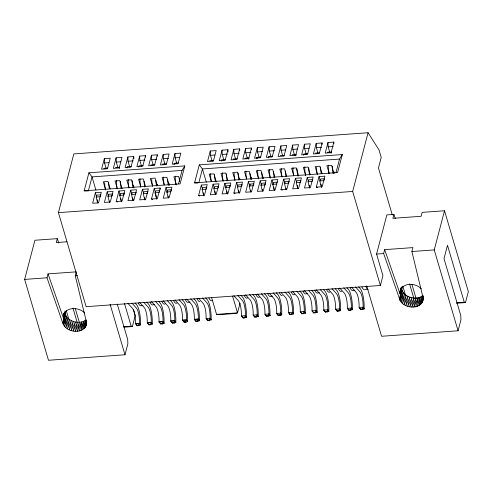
<?xml version="1.0" encoding="UTF-8"?>
<svg xmlns="http://www.w3.org/2000/svg" width="493" height="493" viewBox="0 0 493 493"><rect width="100%" height="100%" fill="white"/><g stroke="black" fill="none" stroke-linecap="round" stroke-linejoin="round"><path stroke-width="0.74" d="M76.119 272.5L75.263 275.766L86.312 321.454C87.766 333.946 68.003 333.983 63.517 324.714L63.825 319.236L65.717 311.145M401.924 287.431L401.653 289.514L403.311 292.682L400.131 300.477L383.634 253.556L384.663 249.643L412.906 247.609L411.883 251.522L422.932 297.217C424.387 309.709 404.624 309.74 400.131 300.477L400.445 294.993L402.337 286.908M86.3 320.265L83.995 328.689L85.086 320.629L82.602 329.706L83.434 321.454L81.573 322.021L80.975 330.495L83.434 321.454L86.022 319.92M422.92 296.028L420.615 304.452L421.706 296.385L419.223 305.469L420.054 297.217L418.193 297.784L417.596 306.258L420.054 297.217L422.643 295.683M65.304 311.668L65.033 313.758L63.437 317.634L63.825 319.236L62.796 323.149L63.517 324.714L66.691 316.919L65.033 313.758L65.68 315.945M86.367 320.284L85.11 327.481L86.454 322.539M422.988 296.046L421.731 303.244L423.265 297.593M119.251 168.581L119.497 167.219L115.498 167.509M127.021 168.021L127.268 166.659L131.267 166.375M138.792 167.17L139.038 165.814L143.038 165.525M174.097 164.631L174.343 163.269L178.349 162.98M221.178 161.242L221.425 159.88L225.43 159.59M248.719 159.257L248.965 157.896L244.966 158.185M256.489 158.697L256.736 157.341L260.735 157.051M268.26 157.852L268.506 156.491L272.506 156.201M295.8 155.868L296.046 154.506L292.047 154.796M303.571 155.307L303.817 153.945L307.817 153.662M331.111 153.323L331.358 151.967L327.358 152.251M86.528 323.272L85.918 326.113L86.485 323.981M423.302 298.327L422.538 301.876L423.296 299.035M63.517 324.714L65.692 315.372L63.825 319.236L48.043 273.88L76.286 271.846M400.131 300.477L402.313 291.135L400.445 294.993L399.416 298.912M401.32 287.382L400.02 291.807L400.445 294.993L384.663 249.643M65.045 311.101L63.437 317.634L64.096 313.073L63.714 314.516C67.202 306.35 79.342 307.312 84.722 313M401.666 286.858L400.057 293.397L401.653 289.514L402.3 291.702M64.145 313.129L63.4 316.05L64.472 312.476M400.766 288.892L400.02 291.807L401.308 287.524M117.235 304.027L127.687 339.492L127.866 343.8L124.988 354.763L48.487 360.266L24.65 279.408L34.923 240.257L57.287 238.649L58.784 242.969M395.404 218.726L393.907 214.412L386.845 214.917L376.572 254.068L382.944 275.692L380.38 285.478L86.127 306.671L58.414 212.643L73.821 153.921L368.068 132.734L379.018 149.897L381.237 157.421L378.464 167.99L392.317 215.003M62.796 323.149L47.014 277.799L48.043 273.88M57.287 238.649L56.257 242.562L66.943 241.792M84.174 190.816L88.9 172.809L184.826 165.901L180.099 183.907L84.174 190.816L88.327 190.994M88.518 190.255L92.025 176.901L88.9 172.809M95.402 192.695L92.629 203.264L98.514 202.845L101.287 192.27L95.402 192.695L96.591 196.725M104.337 158.635L101.564 169.204L107.449 168.785L110.222 158.21L104.337 158.635L104.516 162.943L106.007 168.002M107.172 191.851L104.399 202.42L110.284 201.994L113.057 191.426L107.172 191.851L108.361 195.875M116.108 157.791L113.335 168.359L119.22 167.934L121.993 157.366L116.108 157.791L116.286 162.098L117.778 167.152M116.169 201.569L118.942 191.001L124.828 190.575L122.054 201.15L116.169 201.569L117.377 201.964M127.878 156.94L125.105 167.509L130.99 167.09L133.763 156.515L127.878 156.94L128.057 161.248L129.764 167.028M130.713 190.156L127.94 200.725L133.825 200.3L136.598 189.731L130.713 190.156L131.902 194.18M139.648 156.09L136.875 166.665L142.76 166.24L145.534 155.671L139.648 156.09L139.827 160.404L141.534 166.178M142.483 189.306L139.71 199.875L145.595 199.455L148.368 188.881L142.483 189.306L143.673 193.336M151.419 155.246L148.646 165.814L154.531 165.389L157.304 154.82L151.419 155.246L151.597 159.553L153.089 164.613M152.688 199.425L151.48 199.03L154.254 188.455L160.139 188.036L160.533 189.38M163.189 154.395L160.416 164.97L166.301 164.545L169.074 153.976L163.189 154.395L163.368 158.709L165.069 164.483M160.139 188.036L157.366 198.605L151.48 199.03M166.024 187.611L163.251 198.18L169.136 197.761L171.909 187.186L166.024 187.611L167.41 192.313M174.96 153.551L172.186 164.12L178.072 163.694L180.845 153.126L174.96 153.551L175.138 157.859L176.839 163.639M123.989 327.179L132.383 326.569L135.261 315.612L133.535 309.758M178.558 183.772L182.065 170.418L184.826 165.901M194.575 182.866L199.301 164.859L342.308 154.562L337.582 172.568L194.575 182.866L198.038 183.02M198.919 182.305L202.426 168.951L199.301 164.859M198.562 195.641L201.335 185.066L207.22 184.647L204.447 195.216L198.562 195.641L199.764 196.029M210.271 151.006L207.498 161.581L213.383 161.156L216.156 150.587L210.271 151.006L210.449 155.313L212.15 161.094M213.105 184.222L210.332 194.79L216.217 194.365L218.991 183.797L213.105 184.222L214.289 188.252M222.041 150.162L219.268 160.73L225.153 160.305L227.926 149.736L222.041 150.162L222.22 154.469L223.921 160.25M224.87 183.371L222.096 193.946L227.982 193.521L230.755 182.952L224.87 183.371L226.059 187.402M233.805 149.311L231.032 159.886L236.917 159.461L239.69 148.892L233.805 149.311L233.99 153.619L235.475 158.678M233.867 193.096L236.64 182.527L242.525 182.102L239.752 192.671L233.867 193.096L235.075 193.49M245.576 148.467L242.802 159.036L248.688 158.61L251.461 148.042L245.576 148.467L245.76 152.775L247.461 158.555M248.41 181.677L245.637 192.252L251.522 191.826L254.296 181.258L248.41 181.677L249.797 186.379M257.346 147.617L254.573 158.191L260.458 157.766L263.231 147.191L257.346 147.617L257.525 151.924L259.232 157.705M260.181 180.832L257.408 191.401L263.293 190.976L266.066 180.407L260.181 180.832L261.567 185.534M269.116 146.772L266.343 157.341L272.228 156.916L275.002 146.347L269.116 146.772L269.295 151.08L271.002 156.86M271.951 179.982L269.178 190.557L275.063 190.132L277.836 179.557L271.951 179.982L273.14 184.012M280.887 145.922L278.114 156.491L283.999 156.071L286.772 145.497L280.887 145.922L281.065 150.229L282.557 155.289M240.029 303.244L237.509 312.858L235.771 313.462L220.71 314.546L216.556 314.368L211.626 297.636M280.948 189.706L283.721 179.138L289.607 178.712L286.834 189.281L280.948 189.706L282.156 190.101M292.657 145.078L289.884 155.646L295.769 155.221L298.542 144.652L292.657 145.078L292.836 149.385L294.543 155.166M295.492 178.287L292.719 188.856L298.604 188.437L301.377 177.862L295.492 178.287L296.681 182.318M304.428 144.227L301.654 154.796L307.54 154.377L310.313 143.802L304.428 144.227L304.606 148.535L306.313 154.315M307.262 177.443L304.489 188.012L310.374 187.586L313.147 177.018L307.262 177.443L308.452 181.473M316.198 143.383L313.425 153.952L319.31 153.526L322.083 142.958L316.198 143.383L316.377 147.69L317.868 152.744M316.26 187.161L319.033 176.593L324.918 176.167L322.145 186.742L316.26 187.161L317.467 187.556M327.968 142.532L325.195 153.101L331.08 152.682L333.853 142.107L327.968 142.532L328.147 146.84L329.848 152.62M336.041 172.433L339.541 159.079L342.308 154.562M380.38 285.478L352.661 191.457L368.068 132.734M393.907 214.412L392.878 218.325L421.127 216.291L422.15 212.372L444.513 210.764L468.35 291.628L465.472 302.585L456.487 303.232M366.7 285.823L381.576 336.281L458.077 330.778L434.247 249.914L444.513 210.764M422.932 297.217L423.277 295.911M458.077 330.778L460.955 319.815L460.776 315.508L444.008 258.622L447.502 245.311L464.27 302.197L465.472 302.585M400.717 288.83L400.334 290.278L400.723 288.818M79.163 331.037L81.573 322.021C76.193 323.118 70.185 321.22 66.691 316.919L64.546 326.2L67.997 318.342L65.865 327.562L69.568 319.6L67.43 328.757L71.362 320.653L69.199 329.755L73.315 321.473L71.115 330.532L75.38 322.034L73.13 331.062L77.487 322.317L75.182 331.321L79.576 322.311L77.21 331.314L81.573 322.021M415.784 306.8L418.193 297.784C412.814 298.881 406.805 296.983 403.311 292.682L401.166 301.956L404.617 294.105L402.485 303.318L406.189 295.362L404.05 304.52L407.982 296.416L405.819 305.518L409.936 297.236L407.736 306.295L412 297.797L409.751 306.819L414.108 298.074L411.803 307.084L416.197 298.074L413.83 307.077L418.193 297.784M401.388 287.388L400.982 288.843C405.603 282.212 416.147 283.463 421.342 288.762M96.197 197.052L96.924 195.117L100.923 194.827L100.202 196.762L96.197 197.052L96.955 200.25A8.634 2.354 85.9 0 0 97.928 203.085M107.967 196.202L108.694 194.267L112.694 193.983L111.973 195.912L107.967 196.202L108.725 199.406A8.634 2.354 85.9 0 0 109.699 202.235M119.737 195.357L120.465 193.422L124.464 193.133L123.743 195.068L119.737 195.357L120.495 198.556A8.634 2.354 85.9 0 0 121.469 201.391M131.508 194.507L132.235 192.572L136.234 192.288L135.507 194.217L131.508 194.507L132.266 197.711A8.634 2.354 85.9 0 0 133.239 200.54M143.278 193.663L144.005 191.728L148.005 191.438L147.278 193.373L143.278 193.663L144.036 196.861A8.634 2.354 85.9 0 0 145.01 199.696M156.78 198.845A8.634 2.354 85.9 0 1 155.806 196.011L155.048 192.812L155.776 190.877L159.775 190.588M159.535 191.235L159.048 192.523L155.048 192.812M168.551 198.001A8.634 2.354 85.9 0 1 167.577 195.166L166.819 191.968L167.546 190.033L171.546 189.743M171.305 190.39L170.818 191.678L166.819 191.968M202.13 189.423L202.851 187.488L206.857 187.198L206.129 189.133L202.13 189.423L202.882 192.621A8.634 2.354 85.9 0 0 203.862 195.456M213.9 188.572L214.621 186.644L218.627 186.354L217.9 188.289L213.9 188.572L214.652 191.777A8.634 2.354 85.9 0 0 215.626 194.612M225.671 187.728L226.392 185.793L230.397 185.504L229.67 187.439L225.671 187.728L226.423 190.927A8.634 2.354 85.9 0 0 227.396 193.761M237.435 186.878L238.162 184.949L242.168 184.659L241.441 186.594L237.435 186.878L238.193 190.082A8.634 2.354 85.9 0 0 239.167 192.917M249.205 186.034L249.933 184.099L253.938 183.809L253.211 185.744L249.205 186.034L249.963 189.232A8.634 2.354 85.9 0 0 250.937 192.067M262.707 191.222A8.634 2.354 85.9 0 1 261.734 188.388L260.976 185.183L261.703 183.254L265.702 182.965M265.462 183.606L264.981 184.9L260.976 185.183M274.478 190.372A8.634 2.354 85.9 0 1 273.504 187.537L272.746 184.339L273.473 182.404L277.473 182.114M284.516 183.488L285.244 181.553L289.243 181.27L288.522 183.199L284.516 183.488L285.274 186.693A8.634 2.354 85.9 0 0 286.248 189.522M296.287 182.644L297.014 180.709L301.013 180.42L300.286 182.355L296.287 182.644L297.045 185.843A8.634 2.354 85.9 0 0 298.019 188.677M308.057 181.794L308.784 179.859L312.784 179.575L312.057 181.504L308.057 181.794L308.815 184.998A8.634 2.354 85.9 0 0 309.789 187.827M319.828 180.949L320.555 179.014L324.554 178.725L323.827 180.66L319.828 180.949L320.586 184.148A8.634 2.354 85.9 0 0 321.559 186.983M127.903 303.318L132.469 308.427A11.733 3.198 85.9 0 1 135.476 323.611L136.931 325.195L138.582 325.072L139.476 323.322A11.733 3.198 85.9 0 0 136.469 308.143L131.902 303.035M139.673 302.474L144.239 307.583A11.733 3.198 85.9 0 1 147.247 322.761L148.701 324.345L150.353 324.228L151.246 322.477A11.733 3.198 85.9 0 0 148.239 307.293L143.673 302.184M151.443 301.624L156.01 306.732A11.733 3.198 85.9 0 1 159.017 321.917L160.471 323.494L162.123 323.377L163.017 321.627A11.733 3.198 85.9 0 0 160.009 306.443L155.443 301.34M163.214 300.779L167.774 305.888A11.733 3.198 85.9 0 1 170.788 321.066L172.242 322.65L173.887 322.533L174.787 320.783A11.733 3.198 85.9 0 0 171.78 305.598L167.213 300.49M174.984 299.929L179.544 305.038A11.733 3.198 85.9 0 1 182.558 320.222L184.012 321.8L185.658 321.683L186.557 319.932A11.733 3.198 85.9 0 0 183.55 304.748L178.984 299.645M186.755 299.085L191.315 304.193A11.733 3.198 85.9 0 1 194.328 319.372L195.783 320.955L197.428 320.838L198.328 319.088A11.733 3.198 85.9 0 0 195.32 303.904L190.754 298.795M205.649 297.871L207.171 299.571A15.412 4.203 85.9 0 1 211.115 319.871L207.892 320.647L206.099 318.527L207.553 320.105L209.198 319.988L210.098 318.238A11.733 3.198 85.9 0 0 207.091 303.053L202.524 297.951M233.83 295.695L238.396 300.804A11.733 3.198 85.9 0 1 241.404 315.982L242.864 317.566L244.51 317.449L245.409 315.693A11.733 3.198 85.9 0 0 242.396 300.514L237.836 295.406M245.6 294.845L250.167 299.954A11.733 3.198 85.9 0 1 253.174 315.132L254.634 316.716L256.28 316.598L257.18 314.848A11.733 3.198 85.9 0 0 254.166 299.664L249.606 294.555M257.371 294.001L261.937 299.103A11.733 3.198 85.9 0 1 264.944 314.287L266.405 315.871L268.05 315.748L268.944 313.998A11.733 3.198 85.9 0 0 265.937 298.82L261.376 293.711M269.141 293.15L273.707 298.259A11.733 3.198 85.9 0 1 276.715 313.437L278.169 315.021L279.821 314.904L280.714 313.154A11.733 3.198 85.9 0 0 277.707 297.969L273.147 292.86M281.417 292.873L285.478 297.408A11.733 3.198 85.9 0 1 288.485 312.593L289.939 314.177L291.591 314.053L292.485 312.303A11.733 3.198 85.9 0 0 289.477 297.125L284.911 292.016M292.682 291.455L297.248 296.564A11.733 3.198 85.9 0 1 300.255 311.742L301.71 313.326L303.361 313.209L304.255 311.459A11.733 3.198 85.9 0 0 301.248 296.275L296.681 291.166M316.223 289.761L320.789 294.869A11.733 3.198 85.9 0 1 323.796 310.048L325.251 311.631L326.902 311.514L327.796 309.764A11.733 3.198 85.9 0 0 324.788 294.58L320.222 289.471M327.993 288.916L332.553 294.019A11.733 3.198 85.9 0 1 335.567 309.203L337.021 310.787L338.666 310.664L339.566 308.914A11.733 3.198 85.9 0 0 336.559 293.736L331.992 288.627M339.763 288.066L344.324 293.175A11.733 3.198 85.9 0 1 347.337 308.353L348.791 309.937L350.437 309.82L351.336 308.07A11.733 3.198 85.9 0 0 348.329 292.885L343.763 287.776M351.534 287.216L356.094 292.324A11.733 3.198 85.9 0 1 359.107 307.509L360.562 309.093L362.207 308.969L363.107 307.219A11.733 3.198 85.9 0 0 360.1 292.041L355.533 286.932M138.915 325.614L140.493 324.955L139.476 323.322L135.476 323.611L137.27 325.737L138.915 325.614L138.582 325.072M150.685 324.77L152.263 324.111L151.246 322.477L147.247 322.761L149.04 324.887L150.685 324.77L150.353 324.228M162.456 323.919L164.033 323.26L163.017 321.627L159.017 321.917L160.81 324.043L162.456 323.919L162.123 323.377M174.226 323.075L175.804 322.416L174.787 320.783L170.788 321.066L172.581 323.192L174.226 323.075L173.887 322.533M185.997 322.225L187.574 321.565L186.557 319.932L182.558 320.222L184.351 322.342L185.997 322.225L185.658 321.683M198.007 320.814L199.345 320.721L198.328 319.088L194.328 319.372L196.122 321.498L199.345 320.721A15.412 4.203 85.9 0 0 195.401 300.416L193.878 298.715M245.089 317.424L246.42 317.326L245.409 315.693L241.404 315.982L243.197 318.108L246.42 317.332A15.412 4.203 85.9 0 0 242.482 297.026L240.96 295.325M256.859 316.58L258.19 316.481L257.18 314.848L253.174 315.132L254.967 317.258L258.19 316.481A15.412 4.203 85.9 0 0 254.252 296.182L252.73 294.481M269.961 315.637L268.944 313.998L269.961 315.631L268.944 313.998L264.944 314.287L266.738 316.414L269.961 315.637A15.412 4.203 85.9 0 0 266.023 295.332L264.501 293.631M280.4 314.885L281.731 314.787L280.714 313.154L276.715 313.437L278.508 315.563L281.731 314.787A15.412 4.203 85.9 0 0 277.793 294.487L276.271 292.78M292.491 312.303L293.501 313.936L292.485 312.303L288.485 312.593L290.278 314.719L293.501 313.942A15.412 4.203 85.9 0 0 289.564 293.637L288.041 291.936M305.272 313.092L304.255 311.459L305.272 313.092L304.255 311.459L300.255 311.742L302.049 313.868L305.272 313.092A15.412 4.203 85.9 0 0 301.334 292.793L299.812 291.086M304.452 290.611L309.019 295.714A11.733 3.198 85.9 0 1 312.026 310.898L313.819 313.024L317.042 312.242A15.412 4.203 85.9 0 0 313.104 291.942L311.582 290.241M327.475 311.49L328.813 311.397L327.796 309.764L323.796 310.048L325.59 312.174L328.813 311.397A15.412 4.203 85.9 0 0 324.875 291.098L323.353 289.391M339.246 310.645L340.583 310.547L339.566 308.914L335.567 309.203L337.36 311.329L340.583 310.547A15.412 4.203 85.9 0 0 336.639 290.248L335.123 288.547M352.353 309.703L351.336 308.07L352.353 309.703L351.336 308.07L347.337 308.353L349.13 310.479L352.353 309.703A15.412 4.203 85.9 0 0 348.409 289.403L346.893 287.696M362.786 308.951L364.124 308.852L363.107 307.219L359.107 307.509L360.901 309.635L364.124 308.852A15.412 4.203 85.9 0 0 360.18 288.553L358.657 286.852M104.516 162.943L108.935 162.628M116.286 162.098L120.705 161.778M128.057 161.248L133.209 160.878M139.827 160.404L144.979 160.028M151.597 159.553L156.749 159.184M163.368 158.709L168.52 158.333M175.138 157.859L179.551 157.538M210.449 155.313L214.862 154.999M222.22 154.469L227.365 154.099M233.99 153.619L239.136 153.249M245.76 152.775L250.906 152.405M257.525 151.924L262.677 151.554M269.295 151.08L274.447 150.71M281.065 150.229L285.484 149.915M292.836 149.385L297.248 149.065M304.606 148.535L309.019 148.22M316.377 147.69L321.528 147.321M328.147 146.84L333.299 146.47M103.727 168.353L107.727 168.07M150.809 164.964L154.808 164.68M162.579 164.12L166.579 163.83M209.654 160.73L213.66 160.441M233.195 159.036L237.195 158.746M280.277 155.64L284.276 155.357M315.588 153.101L319.587 152.812M182.065 170.418L92.025 176.901L95.907 190.076M339.541 159.079L202.426 168.951L206.308 182.127M272.746 184.339L276.752 184.049M58.414 212.643L352.661 191.457M24.65 279.408L47.014 277.799M75.263 275.766L77.376 275.612M376.572 254.068L383.634 253.556M411.883 251.522L434.247 249.914M142.995 305.444L141.657 305.543A15.412 4.203 85.9 0 1 138.225 303.004M153.428 304.692L154.765 304.6M190.076 302.055L188.739 302.154A15.412 4.203 85.9 0 1 185.3 299.615M272.463 296.12L271.132 296.219A15.412 4.203 85.9 0 1 267.693 293.68M307.774 293.581L306.436 293.674A15.412 4.203 85.9 0 1 303.004 291.135M319.544 292.731L318.207 292.83A15.412 4.203 85.9 0 1 314.774 290.291M354.855 290.192L353.518 290.285A15.412 4.203 85.9 0 1 350.079 287.746M365.288 289.44L367.957 289.249M216.556 314.368L237.509 312.858L232.579 296.127M210.098 318.238L211.115 319.871L210.098 318.238L206.099 318.521A11.733 3.198 85.9 0 0 203.085 303.343L198.525 298.234M135.476 323.611L139.476 323.322L140.493 324.955A15.412 4.203 85.9 0 0 136.555 304.656L135.033 302.955M147.247 322.761L151.246 322.477L152.263 324.111A15.412 4.203 85.9 0 0 148.325 303.811L146.803 302.104M159.017 321.917L163.017 321.627L164.033 323.26L162.696 323.359M170.788 321.066L174.787 320.783L175.804 322.416L174.467 322.508M182.558 320.222L186.557 319.932L187.574 321.565A15.412 4.203 85.9 0 0 183.63 301.266L182.108 299.565M194.328 319.372L198.328 319.088L199.345 320.721L198.328 319.088M308.963 290.888L313.018 295.43A11.733 3.198 85.9 0 1 316.025 310.608L317.042 312.242L316.025 310.608L312.026 310.898L313.48 312.482L316.377 312.291M123.546 326.73L131.181 326.181L132.383 326.569M456.777 302.733L464.27 302.197M170.344 300.41L171.86 302.11A15.412 4.203 85.9 0 1 175.804 322.416M158.573 301.26L160.096 302.961A15.412 4.203 85.9 0 1 164.033 323.26M317.042 312.242L316.025 310.608L315.132 312.359L315.465 312.901M362.207 308.969L362.546 309.512M360.562 309.093L360.901 309.635M350.437 309.82L350.776 310.362M348.791 309.937L349.13 310.479M338.666 310.664L339.005 311.206M337.021 310.787L337.36 311.329M327.796 309.758L328.813 311.397M326.902 311.514L327.235 312.057M325.251 311.631L325.59 312.174M323.796 310.048L324.813 311.687M313.48 312.482L313.819 313.024M303.361 313.209L303.694 313.751M301.71 313.326L302.049 313.868M291.591 314.053L291.924 314.596M289.939 314.177L290.278 314.719M279.821 314.904L280.153 315.446M278.169 315.021L278.508 315.563M276.721 313.443L277.732 315.076M268.05 315.748L268.389 316.296M266.405 315.871L266.738 316.414M257.18 314.848L258.19 316.481M256.28 316.598L256.619 317.141M254.634 316.716L254.967 317.258M245.409 315.693L246.42 317.326M244.51 317.449L244.848 317.991M242.864 317.566L243.197 318.108M209.198 319.988L209.537 320.53M207.553 320.105L207.892 320.647M197.428 320.838L197.767 321.381M195.783 320.955L196.122 321.498M184.012 321.8L184.351 322.342M172.242 322.65L172.581 323.192M160.471 323.494L160.81 324.043M148.701 324.345L149.04 324.887M136.931 325.195L137.27 325.737M256.736 157.341L257.204 158.604M411.926 284.418L416.012 298.271M409.597 283.9L413.873 298.413M402.892 286.328L405.677 295.763M333.989 173.462L331.604 165.377L326.896 165.716L329.059 173.061M322.003 173.573L319.834 166.227L315.126 166.566L317.295 173.912M319.033 176.593L320.222 180.623M310.233 174.417L308.063 167.072L303.355 167.41L305.74 175.496M298.678 176.001L296.293 167.922L291.585 168.261L293.754 175.607M286.692 176.112L284.523 168.766L279.814 169.105L281.984 176.451M283.721 179.138L284.911 183.168M274.921 176.962L272.752 169.617L268.044 169.956L270.429 178.035M263.367 178.546L260.982 170.461L256.28 170.8L258.659 178.885M251.596 179.39L249.218 171.311L244.51 171.65L246.673 178.996M239.61 179.507L237.447 172.156L232.739 172.495L234.902 179.846M236.64 182.527L237.829 186.557M227.84 180.352L225.677 173.006L220.969 173.345L223.132 180.691M216.285 181.935L213.907 173.85L209.198 174.195L211.146 180.802M201.335 185.066L202.518 189.096M179.68 180.068L178.595 176.395L173.887 176.734L176.272 184.813M169.21 185.325L166.825 177.246L162.117 177.585L164.28 184.93M157.218 185.436L155.055 178.09L150.347 178.429L152.516 185.775M154.254 188.455L155.64 193.157M145.453 186.286L143.284 178.941L138.576 179.279L140.745 186.625M133.899 187.864L131.514 179.785L126.806 180.124L128.975 187.469M122.128 188.714L119.744 180.635L115.035 180.974L116.989 187.586M118.942 191.001L120.132 195.031M110.142 188.825L107.973 181.479L103.265 181.818L105.65 189.904M124.427 303.275L131.181 326.181M110.118 304.298L124.988 354.763M75.306 308.655L79.391 322.508M72.976 308.137L77.253 322.65M66.272 310.565L69.057 320M249.933 184.099L250.234 185.38M320.992 184.314L321.559 187.334M309.222 185.165L309.789 188.178M297.31 185.257L297.877 188.277M285.965 188.369L286.254 189.879M273.769 186.952L274.336 189.971M262.282 189.306L262.572 190.816M250.512 190.156L250.801 191.666M238.6 190.249L239.173 193.268M226.829 191.093L227.402 194.113M214.917 191.185L215.49 194.205M203.289 192.788L203.862 195.807M168.125 196.085L168.409 197.594M155.924 194.667L156.78 199.197M144.585 197.779L145.01 200.047M132.672 197.872L133.098 200.14M120.902 198.722L121.475 201.742M109.415 201.076L109.705 202.586M97.22 199.659L97.793 202.678M333.841 171.576L334.057 173.061M333.052 173.357L332.615 170.393A8.178 2.231 85.9 0 1 332.307 166.184M329.053 173.647L328.615 170.683A8.178 2.231 85.9 0 1 328.338 165.13M321.171 173.462L320.844 171.244A8.178 2.231 85.9 0 1 320.536 167.035M317.282 174.491L316.845 171.533A8.178 2.231 85.9 0 1 316.531 167.318M309.512 175.052L309.074 172.088A8.178 2.231 85.9 0 1 308.766 167.879M305.512 175.342L305.075 172.377A8.178 2.231 85.9 0 1 304.797 166.825M297.741 175.902L297.304 172.938A8.178 2.231 85.9 0 1 296.996 168.729M293.631 175.446L293.304 173.228A8.178 2.231 85.9 0 1 293.027 167.669M285.971 176.747L285.533 173.782A8.178 2.231 85.9 0 1 285.262 170.979M281.971 177.036L281.534 174.072A8.178 2.231 85.9 0 1 281.256 168.52M274.2 177.597L273.763 174.633A8.178 2.231 85.9 0 1 273.492 171.823M270.201 177.887L269.763 174.923A8.178 2.231 85.9 0 1 269.486 169.364M262.43 178.441L261.999 175.477A8.178 2.231 85.9 0 1 261.721 172.673M258.431 178.731L257.993 175.767A8.178 2.231 85.9 0 1 257.716 170.214M251.448 177.511L251.67 178.99M250.666 179.292L250.228 176.328A8.178 2.231 85.9 0 1 249.951 173.518M246.549 178.836L246.223 176.617A8.178 2.231 85.9 0 1 245.945 171.059M239.678 178.361L239.9 179.84M238.895 180.136L238.458 177.172A8.178 2.231 85.9 0 1 238.144 172.963M234.89 180.426L234.452 177.462A8.178 2.231 85.9 0 1 234.144 173.253M227.125 180.986L226.688 178.022A8.178 2.231 85.9 0 1 226.373 173.813M223.119 181.276L222.682 178.312A8.178 2.231 85.9 0 1 222.405 172.753M215.355 181.831L214.917 178.873A8.178 2.231 85.9 0 1 214.603 174.658M211.244 181.381L210.912 179.156A8.178 2.231 85.9 0 1 210.634 173.604M176.044 184.665L175.607 181.701A8.178 2.231 85.9 0 1 175.329 176.149M169.062 183.445L169.278 184.924M168.273 185.226L167.836 182.262A8.178 2.231 85.9 0 1 167.565 179.452M164.163 184.77L163.836 182.546A8.178 2.231 85.9 0 1 163.559 176.993M157.292 184.29L157.507 185.775M156.503 186.071L156.065 183.106A8.178 2.231 85.9 0 1 155.794 180.302M152.503 186.36L152.066 183.396A8.178 2.231 85.9 0 1 151.752 179.187M144.732 186.921L144.295 183.957A8.178 2.231 85.9 0 1 144.024 181.147M140.733 187.204L140.295 184.24A8.178 2.231 85.9 0 1 140.018 178.688M133.64 185.245L133.856 186.73M132.962 187.765L132.525 184.801A8.178 2.231 85.9 0 1 132.216 180.592M128.963 188.055L128.525 185.091A8.178 2.231 85.9 0 1 128.248 179.538M121.192 188.616L120.754 185.651A8.178 2.231 85.9 0 1 120.446 181.442M117.192 188.899L116.755 185.941A8.178 2.231 85.9 0 1 116.477 180.383M109.317 188.72L108.984 186.496A8.178 2.231 85.9 0 1 108.676 182.287M105.422 189.75L104.984 186.785A8.178 2.231 85.9 0 1 104.676 182.576M333.853 142.107L333.915 143.543M322.083 142.958L322.145 144.394M251.461 148.042L251.522 149.478M239.69 148.892L239.752 150.328M227.926 149.736L228.012 151.893M157.304 154.82L157.366 156.256M145.534 155.671L145.595 157.107M133.763 156.515L133.856 158.672M247.591 297.914A15.412 4.203 85.9 0 1 244.152 295.375M294.672 294.524A15.412 4.203 85.9 0 1 291.234 291.985M259.361 297.063A15.412 4.203 85.9 0 1 255.922 294.524M282.236 295.664A15.412 4.203 85.9 0 1 279.463 292.83M329.977 291.979A15.412 4.203 85.9 0 1 326.545 289.44M367.932 289.323A15.412 4.203 85.9 0 1 365.855 286.612M364.629 289.73A15.412 4.203 85.9 0 1 361.85 286.901M341.748 291.135A15.412 4.203 85.9 0 1 338.315 288.596M199.85 301.593A15.412 4.203 85.9 0 1 197.071 298.764M212.28 300.459A15.412 4.203 85.9 0 1 208.841 297.92M179.606 181.412A8.178 2.231 85.9 0 1 179.335 178.608M165.198 303.848A15.412 4.203 85.9 0 1 161.766 301.309M152.768 304.982A15.412 4.203 85.9 0 1 149.995 302.154M176.969 302.998A15.412 4.203 85.9 0 1 173.536 300.459M289.533 313.043A15.412 4.203 85.9 0 1 289.502 314.226M207.146 318.977A15.412 4.203 85.9 0 1 207.109 320.16M183.606 320.672A15.412 4.203 85.9 0 1 183.569 321.855M364.124 308.852L363.107 307.219L364.124 308.852M340.583 310.547L339.566 308.914L340.583 310.547M281.731 314.787L280.714 313.154L281.731 314.787"/></g></svg>
